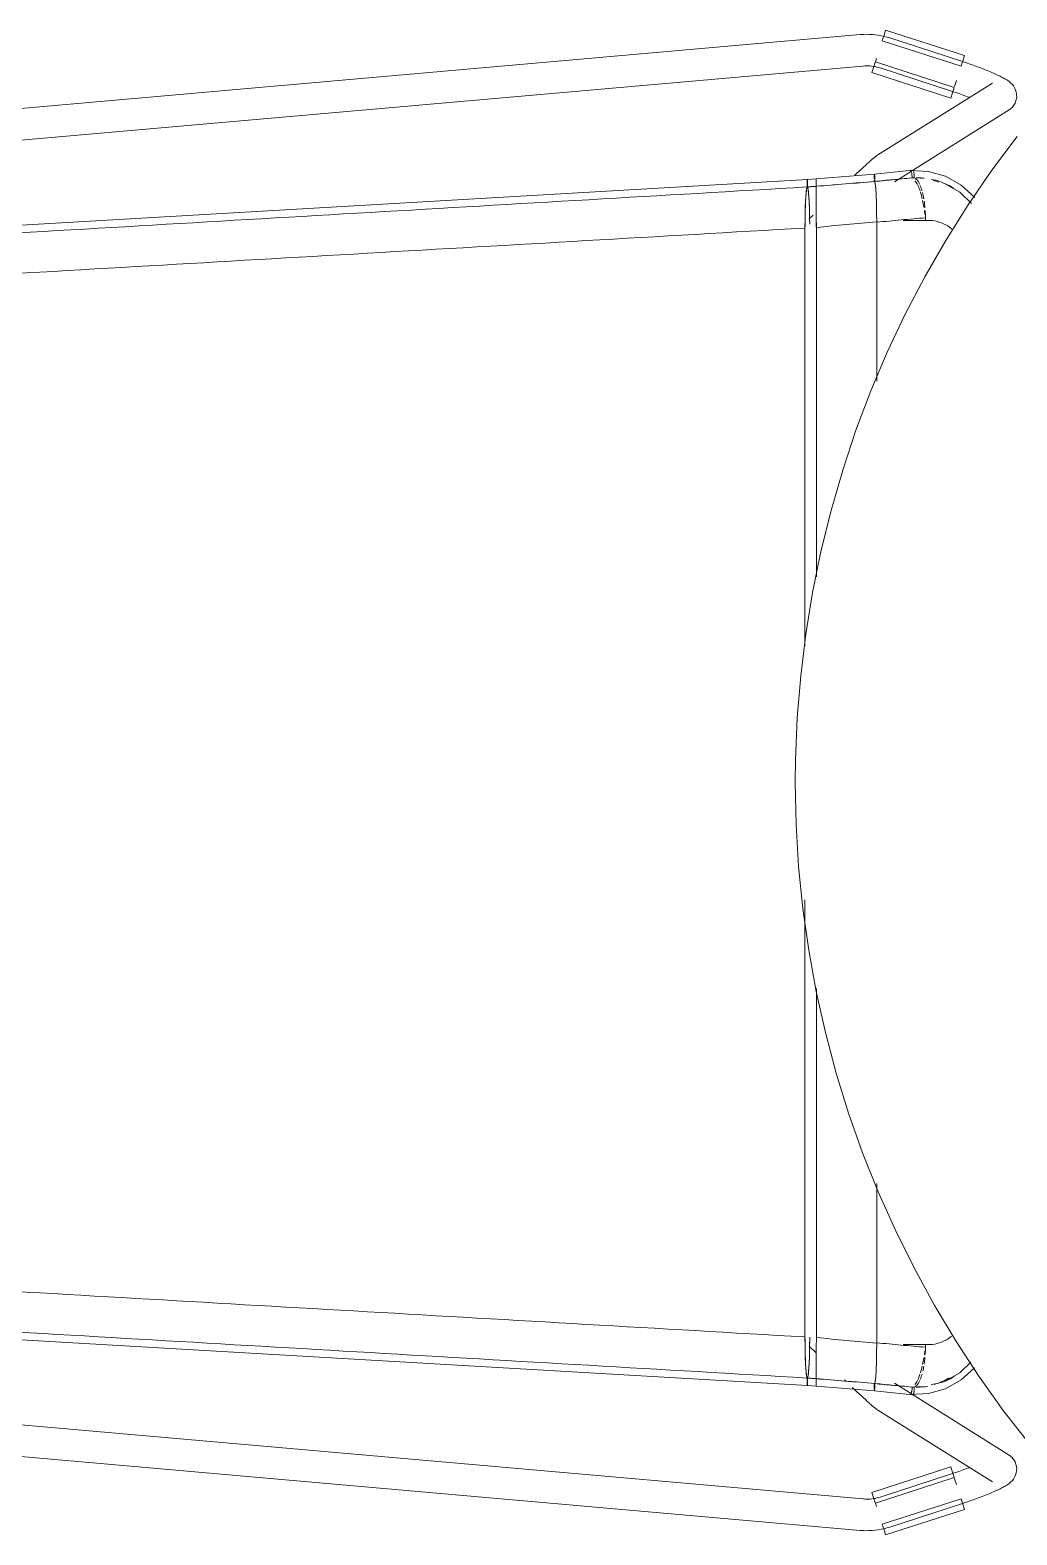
# Model space of a CAD drawing. Header units: millimetres. Extents: x 155927 to 295199, y -4084 to 97293.
# Drawn here: x 216230 to 216606, y 12020 to 12592 of the extents above; entities that cross this region are included whole.
import ezdxf

# ---------------------------------------------------------------- set-up
doc = ezdxf.new("R2010")
doc.units = ezdxf.units.MM
doc.header["$MEASUREMENT"] = 0
doc.layers.add('I-FURN', color=8, linetype='CONTINUOUS', lineweight=9)

msp = doc.modelspace()

# ---------------------------------------------------------------- linework, layer by layer
at = {"layer": 'I-FURN'}
for p, q in [((216546.08, 12590.59), (216102.76, 12551.64)), ((216546.13, 12590.6), (216546.08, 12590.59)), ((216547.27, 12590.67), (216546.13, 12590.6)), ((216548.41, 12590.7), (216547.27, 12590.67)), ((216549.55, 12590.69), (216548.41, 12590.7)), ((216550.69, 12590.62), (216549.55, 12590.69)), ((216551.83, 12590.52), (216550.69, 12590.62)), ((216552.96, 12590.36), (216551.83, 12590.52)), ((216554.08, 12590.17), (216552.96, 12590.36)), ((216555.2, 12589.92), (216554.08, 12590.17)), ((216554.49, 12588.38), (216555.13, 12590.35)), ((216555.13, 12590.35), (216555.76, 12592.31)), ((216556.31, 12589.64), (216555.2, 12589.92)), ((216555.76, 12592.31), (216585.77, 12582.62)), ((216554.45, 12588.26), (216584.46, 12578.57)), ((216557.4, 12589.31), (216556.31, 12589.64)), ((216584.21, 12580.59), (216557.4, 12589.31)), ((216122.63, 12541.34), (216547.13, 12578.64)), ((216547.13, 12578.64), (216547.79, 12578.68)), ((216547.79, 12578.68), (216548.45, 12578.7)), ((216548.45, 12578.7), (216549.11, 12578.69)), ((216549.11, 12578.69), (216549.77, 12578.66)), ((216549.77, 12578.66), (216550.43, 12578.6)), ((216550.43, 12578.6), (216551.09, 12578.51)), ((216551.09, 12578.51), (216551.74, 12578.4)), ((216551.17, 12578.1), (216551.81, 12580.07)), ((216581.86, 12570.5), (216551.85, 12580.19)), ((216551.88, 12580.29), (216552.26, 12581.45)), ((216584.67, 12580.44), (216584.21, 12580.59)), ((216585.14, 12580.66), (216584.5, 12578.69)), ((216585.41, 12580.2), (216584.67, 12580.44)), ((216585.77, 12582.62), (216585.14, 12580.66)), ((216586.14, 12579.95), (216585.41, 12580.2)), ((216586.88, 12579.7), (216586.14, 12579.95)), ((216587.6, 12579.45), (216586.88, 12579.7)), ((216588.33, 12579.2), (216587.6, 12579.45)), ((216589.04, 12578.95), (216588.33, 12579.2)), ((216589.75, 12578.69), (216589.04, 12578.95)), ((216590.45, 12578.44), (216589.75, 12578.69)), ((216591.14, 12578.18), (216590.45, 12578.44)), ((216550.54, 12576.15), (216551.17, 12578.1)), ((216550.54, 12576.15), (216580.55, 12566.46)), ((216551.74, 12578.4), (216552.39, 12578.26)), ((216552.39, 12578.26), (216553.03, 12578.09)), ((216553.03, 12578.09), (216553.66, 12577.9)), ((216553.66, 12577.9), (216553.69, 12577.89)), ((216553.69, 12577.89), (216580.5, 12569.18)), ((216581.97, 12570.87), (216582.69, 12573.08)), ((216591.81, 12577.93), (216591.14, 12578.18)), ((216592.48, 12577.68), (216591.81, 12577.93)), ((216593.13, 12577.42), (216592.48, 12577.68)), ((216593.77, 12577.17), (216593.13, 12577.42)), ((216594.4, 12576.92), (216593.77, 12577.17)), ((216595.01, 12576.67), (216594.4, 12576.92)), ((216595.6, 12576.42), (216595.01, 12576.67)), ((216596.18, 12576.18), (216595.6, 12576.42)), ((216596.75, 12575.94), (216596.18, 12576.18)), ((216597.29, 12575.7), (216596.75, 12575.94)), ((216597.82, 12575.46), (216597.29, 12575.7)), ((216598.33, 12575.22), (216597.82, 12575.46)), ((216598.82, 12574.99), (216598.33, 12575.22)), ((216599.29, 12574.76), (216598.82, 12574.99)), ((216599.75, 12574.53), (216599.29, 12574.76)), ((216600.19, 12574.3), (216599.75, 12574.53)), ((216600.61, 12574.07), (216600.19, 12574.3)), ((216601.02, 12573.84), (216600.61, 12574.07)), ((216601.42, 12573.61), (216601.02, 12573.84)), ((216601.82, 12573.36), (216601.42, 12573.61)), ((216602.2, 12573.11), (216601.82, 12573.36)), ((216602.59, 12572.83), (216602.2, 12573.11)), ((216603, 12572.52), (216602.59, 12572.83)), ((216596.36, 12572.1), (216552.78, 12544.8)), ((216580.83, 12569.07), (216580.5, 12569.18)), ((216581.18, 12568.41), (216580.55, 12566.46)), ((216581.52, 12568.85), (216580.83, 12569.07)), ((216581.82, 12570.39), (216581.18, 12568.41)), ((216582.21, 12568.62), (216581.52, 12568.85)), ((216582.9, 12568.38), (216582.21, 12568.62)), ((216583.58, 12568.15), (216582.9, 12568.38)), ((216584.25, 12567.91), (216583.58, 12568.15)), ((216584.92, 12567.68), (216584.25, 12567.91)), ((216585.57, 12567.44), (216584.92, 12567.68)), ((216586.22, 12567.21), (216585.57, 12567.44)), ((216586.86, 12566.97), (216586.22, 12567.21)), ((216603.42, 12572.15), (216603, 12572.52)), ((216603.89, 12571.68), (216603.42, 12572.15)), ((216604.41, 12571.06), (216603.89, 12571.68)), ((216604.97, 12570.14), (216604.41, 12571.06)), ((216605.49, 12568.76), (216604.97, 12570.14)), ((216605.67, 12566.79), (216605.49, 12568.76)), ((216565.97, 12538.9), (216602.73, 12561.93)), ((216587.48, 12566.74), (216586.86, 12566.97)), ((216603.86, 12562.83), (216602.73, 12561.93)), ((216603.86, 12562.83), (216605.08, 12564.56)), ((216605.08, 12564.56), (216605.67, 12566.79)), ((216605.76, 12551.79), (216596.18, 12538.97)), ((216551.97, 12544.23), (216551.75, 12544.05)), ((216552.2, 12544.4), (216551.97, 12544.23)), ((216552.45, 12544.58), (216552.2, 12544.4)), ((216552.78, 12544.8), (216552.45, 12544.58)), ((216545.39, 12538.37), (216544.93, 12537.95)), ((216545.83, 12538.79), (216545.39, 12538.37)), ((216546.27, 12539.19), (216545.83, 12538.79)), ((216546.69, 12539.58), (216546.27, 12539.19)), ((216547.11, 12539.96), (216546.69, 12539.58)), ((216547.51, 12540.33), (216547.11, 12539.96)), ((216547.9, 12540.69), (216547.51, 12540.33)), ((216548.28, 12541.03), (216547.9, 12540.69)), ((216548.64, 12541.36), (216548.28, 12541.03)), ((216548.99, 12541.68), (216548.64, 12541.36)), ((216549.33, 12541.98), (216548.99, 12541.68)), ((216549.65, 12542.26), (216549.33, 12541.98)), ((216549.96, 12542.54), (216549.65, 12542.26)), ((216550.25, 12542.79), (216549.96, 12542.54)), ((216550.53, 12543.04), (216550.25, 12542.79)), ((216550.8, 12543.27), (216550.53, 12543.04)), ((216551.05, 12543.48), (216550.8, 12543.27)), ((216551.29, 12543.68), (216551.05, 12543.48)), ((216551.52, 12543.87), (216551.29, 12543.68)), ((216566, 12538.97), (216551.51, 12537.55)), ((216551.75, 12544.05), (216551.52, 12543.87)), ((216559.15, 12534.63), (216565.6, 12538.67)), ((216565.11, 12538.85), (216572.02, 12538.56)), ((216572.02, 12538.56), (216578.54, 12536.69)), ((216596.18, 12538.97), (216587.13, 12525.78)), ((216525.95, 12535.45), (216194.04, 12516.16)), ((216525.85, 12534.07), (216525.84, 12533.58)), ((216525.84, 12533.58), (216525.84, 12533.08)), ((216525.84, 12533.08), (216525.85, 12532.61)), ((216525.86, 12534.52), (216525.85, 12534.07)), ((216525.88, 12534.9), (216525.86, 12534.52)), ((216525.9, 12535.19), (216525.88, 12534.9)), ((216525.93, 12535.38), (216525.9, 12535.19)), ((216525.95, 12535.45), (216525.93, 12535.38)), ((216525.95, 12535.45), (216529.31, 12535.72)), ((216525.98, 12535.38), (216525.95, 12535.45)), ((216526.01, 12535.19), (216525.98, 12535.38)), ((216526.03, 12534.89), (216526.01, 12535.19)), ((216526.05, 12534.51), (216526.03, 12534.89)), ((216526.06, 12534.06), (216526.05, 12534.51)), ((216526.05, 12532.6), (216526.06, 12533.07)), ((216526.06, 12533.57), (216526.06, 12534.06)), ((216526.06, 12533.07), (216526.06, 12533.57)), ((216529.3, 12534.78), (216529.31, 12535.17)), ((216529.31, 12535.17), (216529.3, 12534.79)), ((216529.3, 12534.79), (216529.3, 12534.34)), ((216529.3, 12534.33), (216529.3, 12534.78)), ((216529.3, 12534.34), (216529.3, 12533.84)), ((216529.3, 12533.84), (216529.3, 12534.33)), ((216529.3, 12533.34), (216529.3, 12533.84)), ((216529.3, 12533.84), (216529.3, 12533.35)), ((216529.3, 12533.35), (216529.3, 12532.88)), ((216529.3, 12532.88), (216529.3, 12533.34)), ((216551.51, 12537.55), (216529.31, 12535.72)), ((216529.31, 12535.65), (216529.31, 12535.72)), ((216529.31, 12535.72), (216529.31, 12535.65)), ((216529.31, 12535.66), (216529.31, 12535.72)), ((216529.31, 12535.72), (216529.31, 12535.65)), ((216529.32, 12535.18), (216529.32, 12535.47)), ((216529.32, 12535.46), (216529.32, 12535.17)), ((216529.32, 12534.79), (216529.32, 12535.18)), ((216529.32, 12535.17), (216529.32, 12534.79)), ((216529.32, 12534.79), (216529.32, 12534.34)), ((216529.32, 12534.34), (216529.32, 12534.79)), ((216529.32, 12534.34), (216529.32, 12533.85)), ((216529.32, 12533.85), (216529.32, 12534.34)), ((216529.32, 12533.85), (216529.32, 12533.35)), ((216529.32, 12533.35), (216529.32, 12533.85)), ((216529.32, 12533.35), (216529.32, 12532.88)), ((216529.32, 12532.88), (216529.32, 12533.35)), ((216529.32, 12532.88), (216529.33, 12531.99)), ((216529.33, 12532), (216529.32, 12532.88)), ((216544.47, 12537.52), (216544, 12537.08)), ((216544.93, 12537.95), (216544.47, 12537.52)), ((216551.42, 12536.62), (216551.41, 12536.17)), ((216551.41, 12536.17), (216551.42, 12536.62)), ((216551.41, 12536.17), (216551.41, 12535.68)), ((216551.41, 12535.68), (216551.41, 12536.17)), ((216551.41, 12535.18), (216551.42, 12534.71)), ((216551.42, 12534.71), (216551.41, 12535.18)), ((216551.44, 12537.01), (216551.42, 12536.62)), ((216551.42, 12536.62), (216551.44, 12537)), ((216551.46, 12537.3), (216551.44, 12537.01)), ((216551.44, 12537), (216551.46, 12537.29)), ((216551.49, 12537.49), (216551.46, 12537.3)), ((216551.46, 12537.29), (216551.49, 12537.48)), ((216551.51, 12537.55), (216551.49, 12537.49)), ((216551.49, 12537.48), (216551.51, 12537.55)), ((216551.51, 12537.55), (216551.54, 12537.48)), ((216551.54, 12537.48), (216551.51, 12537.55)), ((216551.56, 12537.29), (216551.54, 12537.48)), ((216551.58, 12537), (216551.56, 12537.29)), ((216551.56, 12537.29), (216551.58, 12536.99)), ((216551.6, 12536.61), (216551.58, 12537)), ((216551.58, 12536.99), (216551.6, 12536.61)), ((216551.61, 12536.16), (216551.6, 12536.61)), ((216551.6, 12536.61), (216551.61, 12536.15)), ((216551.6, 12534.7), (216551.61, 12535.17)), ((216551.61, 12535.17), (216551.6, 12534.7)), ((216551.6, 12534.7), (216551.8, 12533.81)), ((216551.8, 12533.81), (216551.6, 12534.7)), ((216551.62, 12535.67), (216551.61, 12536.16)), ((216551.61, 12536.15), (216551.62, 12535.66)), ((216551.61, 12535.17), (216551.62, 12535.67)), ((216551.62, 12535.66), (216551.61, 12535.17)), ((216551.8, 12533.81), (216551.98, 12532.09)), ((216551.98, 12532.07), (216551.8, 12533.81)), ((216578.14, 12533.98), (216583.97, 12530.62)), ((216578.54, 12536.69), (216584.55, 12533.3)), ((216584.55, 12533.3), (216589.7, 12528.56)), ((216525.29, 12527.47), (216525.16, 12524.34)), ((216525.45, 12529.97), (216525.29, 12527.47)), ((216525.64, 12531.72), (216525.45, 12529.97)), ((216525.85, 12532.61), (216525.64, 12531.72)), ((216526.26, 12531.7), (216526.05, 12532.6)), ((216526.45, 12529.95), (216526.26, 12531.7)), ((216526.62, 12527.46), (216526.45, 12529.95)), ((216526.74, 12524.34), (216526.62, 12527.46)), ((216529.26, 12527.73), (216529.28, 12530.23)), ((216529.28, 12530.23), (216529.26, 12527.73)), ((216529.26, 12524.6), (216529.26, 12527.73)), ((216529.26, 12527.73), (216529.26, 12524.61)), ((216529.28, 12530.23), (216529.29, 12531.98)), ((216529.29, 12531.98), (216529.28, 12530.23)), ((216529.35, 12530.25), (216529.33, 12532)), ((216529.33, 12531.99), (216529.35, 12530.25)), ((216529.36, 12527.75), (216529.35, 12530.25)), ((216529.35, 12530.24), (216529.36, 12527.75)), ((216529.37, 12524.61), (216529.36, 12527.75)), ((216529.36, 12527.74), (216529.37, 12524.61)), ((216551.98, 12532.07), (216552.13, 12529.64)), ((216552.13, 12529.59), (216551.98, 12532.07)), ((216552.13, 12529.6), (216552.24, 12526.56)), ((216552.24, 12526.49), (216552.13, 12529.59)), ((216583.97, 12530.62), (216588.48, 12526.31)), ((216525.16, 12524.34), (216525.09, 12520.78)), ((216528.23, 12521.95), (216526.7, 12520.48)), ((216526.82, 12520.79), (216526.74, 12524.34)), ((216529.37, 12524.61), (216529.37, 12521.05)), ((216529.37, 12521.05), (216529.37, 12524.61)), ((216552.24, 12526.5), (216552.31, 12523.06)), ((216552.32, 12523.06), (216552.24, 12526.49)), ((216552.34, 12519.2), (216552.32, 12522.96)), ((216552.32, 12522.96), (216552.34, 12519.32)), ((216587.13, 12525.78), (216578.61, 12512.24)), ((216525.09, 12520.78), (216525.06, 12516.99)), ((216525.06, 12516.99), (216525.06, 12357.89)), ((216525.06, 12357.89), (216525.06, 12516.99)), ((216526.84, 12518.53), (216526.82, 12520.79)), ((216529.25, 12517.27), (216529.25, 12521.05)), ((216529.25, 12521.05), (216529.25, 12517.27)), ((216529.38, 12517.26), (216529.37, 12521.05)), ((216529.37, 12521.04), (216529.38, 12517.26)), ((216529.38, 12517.26), (216529.38, 12384.26)), ((216529.38, 12384.26), (216529.38, 12517.26)), ((216552.34, 12458.71), (216552.34, 12519.2)), ((216552.34, 12519.2), (216552.34, 12458.71)), ((216572.14, 12519.91), (216562.38, 12519.91)), ((216570.89, 12520.9), (216570.89, 12519.85)), ((216578.61, 12512.24), (216570.64, 12498.37)), ((216570.64, 12498.37), (216563.23, 12484.19)), ((216563.23, 12484.19), (216556.39, 12469.73)), ((216556.39, 12469.73), (216550.13, 12455)), ((216550.13, 12455), (216544.47, 12440.04)), ((216544.47, 12440.04), (216539.42, 12424.86)), ((216539.42, 12424.86), (216534.97, 12409.49)), ((216534.97, 12409.49), (216531.14, 12393.95)), ((216531.14, 12393.95), (216527.94, 12378.28)), ((216527.94, 12378.28), (216525.37, 12362.49)), ((216525.37, 12362.49), (216523.43, 12346.61)), ((216523.43, 12346.61), (216522.12, 12330.66)), ((216522.12, 12330.66), (216521.46, 12314.68)), ((216521.46, 12314.68), (216521.36, 12306.04)), ((216521.36, 12306.04), (216521.68, 12290.05)), ((216521.68, 12290.05), (216522.64, 12274.08)), ((216522.64, 12274.08), (216524.24, 12258.16)), ((216524.24, 12258.16), (216526.47, 12242.31)), ((216525.06, 12261.36), (216525.06, 12095.09)), ((216525.06, 12095.09), (216525.06, 12261.36)), ((216526.47, 12242.31), (216529.34, 12226.57)), ((216529.34, 12226.57), (216532.83, 12210.96)), ((216529.38, 12227.65), (216529.38, 12094.83)), ((216529.38, 12094.83), (216529.38, 12227.65)), ((216532.83, 12210.96), (216536.94, 12195.5)), ((216536.94, 12195.5), (216541.67, 12180.21)), ((216541.67, 12180.21), (216547, 12165.13)), ((216547, 12165.13), (216552.94, 12150.27)), ((216552.34, 12092.88), (216552.34, 12153.44)), ((216552.34, 12153.44), (216552.34, 12092.88)), ((216552.94, 12150.27), (216559.46, 12135.67)), ((216559.46, 12135.67), (216566.56, 12121.33)), ((216566.56, 12121.33), (216574.24, 12107.29)), ((216574.24, 12107.29), (216582.46, 12093.57)), ((216525.95, 12076.64), (216194.04, 12095.92)), ((216525.06, 12095.09), (216525.09, 12091.31)), ((216526.82, 12091.3), (216526.85, 12094.98)), ((216529.38, 12094.83), (216529.37, 12091.04)), ((216529.37, 12091.04), (216529.38, 12094.83)), ((216552.32, 12089.12), (216552.34, 12092.88)), ((216552.34, 12092.76), (216552.32, 12089.12)), ((216562.38, 12092.18), (216572.14, 12092.18)), ((216570.89, 12092.23), (216570.89, 12091.18)), ((216582.46, 12093.57), (216591.23, 12080.18)), ((216525.09, 12091.31), (216525.16, 12087.74)), ((216525.16, 12087.74), (216525.29, 12084.61)), ((216526.62, 12084.63), (216526.74, 12087.75)), ((216526.7, 12091.6), (216529.37, 12089.03)), ((216526.74, 12087.75), (216526.82, 12091.3)), ((216529.26, 12087.48), (216529.25, 12091.04)), ((216529.25, 12091.03), (216529.26, 12087.48)), ((216529.37, 12087.47), (216529.36, 12084.34)), ((216529.36, 12084.34), (216529.37, 12087.47)), ((216529.37, 12091.04), (216529.37, 12087.47)), ((216529.37, 12087.47), (216529.37, 12091.04)), ((216552.31, 12089.03), (216552.24, 12085.59)), ((216552.24, 12085.59), (216552.32, 12089.02)), ((216525.29, 12084.61), (216525.45, 12082.11)), ((216525.45, 12082.11), (216525.64, 12080.36)), ((216525.64, 12080.36), (216525.85, 12079.47)), ((216526.05, 12079.48), (216526.26, 12080.38)), ((216526.26, 12080.38), (216526.45, 12082.13)), ((216526.45, 12082.13), (216526.62, 12084.63)), ((216529.28, 12081.86), (216529.26, 12084.36)), ((216529.26, 12084.35), (216529.28, 12081.85)), ((216529.29, 12080.11), (216529.28, 12081.86)), ((216529.28, 12081.85), (216529.29, 12080.1)), ((216529.35, 12081.83), (216529.33, 12080.09)), ((216529.33, 12080.09), (216529.35, 12081.83)), ((216529.36, 12084.34), (216529.35, 12081.84)), ((216529.35, 12081.83), (216529.36, 12084.34)), ((216551.98, 12080.01), (216552.13, 12082.49)), ((216552.13, 12082.45), (216551.98, 12080.01)), ((216552.13, 12082.49), (216552.24, 12085.59)), ((216552.24, 12085.52), (216552.13, 12082.49)), ((216578.14, 12078.1), (216583.97, 12081.47)), ((216583.97, 12081.47), (216588.19, 12085.49)), ((216584.55, 12078.78), (216589.55, 12083.39)), ((216525.85, 12079.47), (216525.84, 12079)), ((216525.84, 12079), (216525.84, 12078.5)), ((216525.84, 12078.5), (216525.85, 12078.01)), ((216525.85, 12078.01), (216525.86, 12077.56)), ((216525.86, 12077.56), (216525.88, 12077.18)), ((216525.88, 12077.18), (216525.9, 12076.89)), ((216525.9, 12076.89), (216525.93, 12076.7)), ((216525.93, 12076.7), (216525.95, 12076.64)), ((216525.95, 12076.64), (216525.98, 12076.7)), ((216525.95, 12076.63), (216529.31, 12076.37)), ((216525.98, 12076.7), (216526.01, 12076.89)), ((216526.01, 12076.89), (216526.03, 12077.19)), ((216526.03, 12077.19), (216526.05, 12077.57)), ((216526.06, 12079.01), (216526.05, 12079.48)), ((216526.05, 12077.57), (216526.06, 12078.02)), ((216526.06, 12078.51), (216526.06, 12079.01)), ((216526.06, 12078.02), (216526.06, 12078.51)), ((216529.3, 12078.74), (216529.3, 12079.21)), ((216529.3, 12079.21), (216529.3, 12078.74)), ((216529.3, 12078.24), (216529.3, 12078.74)), ((216529.3, 12078.74), (216529.3, 12078.24)), ((216529.3, 12077.75), (216529.3, 12078.24)), ((216529.3, 12078.24), (216529.3, 12077.75)), ((216529.3, 12077.3), (216529.3, 12077.75)), ((216529.3, 12077.75), (216529.3, 12077.3)), ((216529.31, 12076.92), (216529.3, 12077.3)), ((216529.3, 12077.3), (216529.31, 12076.91)), ((216529.31, 12076.62), (216529.31, 12076.92)), ((216529.31, 12076.91), (216529.31, 12076.62)), ((216529.32, 12076.62), (216529.31, 12076.43)), ((216529.31, 12076.43), (216529.31, 12076.62)), ((216529.31, 12076.62), (216529.31, 12076.43)), ((216529.31, 12076.43), (216529.32, 12076.61)), ((216529.31, 12076.43), (216529.31, 12076.37)), ((216529.31, 12076.37), (216529.31, 12076.43)), ((216529.31, 12076.43), (216529.31, 12076.36)), ((216529.31, 12076.36), (216529.31, 12076.43)), ((216551.51, 12074.54), (216529.31, 12076.36)), ((216529.33, 12080.09), (216529.32, 12079.2)), ((216529.32, 12079.2), (216529.33, 12080.09)), ((216529.32, 12079.2), (216529.32, 12078.73)), ((216529.32, 12078.73), (216529.32, 12079.2)), ((216529.32, 12078.73), (216529.32, 12078.23)), ((216529.32, 12078.23), (216529.32, 12078.73)), ((216529.32, 12078.23), (216529.32, 12077.74)), ((216529.32, 12077.74), (216529.32, 12078.23)), ((216529.32, 12077.74), (216529.32, 12077.29)), ((216529.32, 12077.29), (216529.32, 12077.74)), ((216529.32, 12077.29), (216529.32, 12076.91)), ((216529.32, 12076.91), (216529.32, 12077.29)), ((216529.32, 12076.91), (216529.32, 12076.62)), ((216529.32, 12076.61), (216529.32, 12076.91)), ((216540.56, 12078.27), (216540.05, 12078.75)), ((216543.52, 12075.45), (216543.04, 12075.91)), ((216544, 12075), (216543.52, 12075.45)), ((216544.47, 12074.56), (216544, 12075)), ((216551.42, 12077.37), (216551.41, 12076.9)), ((216551.41, 12076.9), (216551.42, 12077.37)), ((216551.41, 12076.9), (216551.41, 12076.4)), ((216551.41, 12076.4), (216551.41, 12076.9)), ((216551.41, 12076.4), (216551.41, 12075.91)), ((216551.41, 12075.91), (216551.41, 12076.4)), ((216551.41, 12075.91), (216551.42, 12075.46)), ((216551.42, 12075.46), (216551.41, 12075.91)), ((216551.44, 12075.08), (216551.46, 12074.78)), ((216551.46, 12074.79), (216551.44, 12075.08)), ((216551.49, 12074.6), (216551.46, 12074.79)), ((216551.46, 12074.78), (216551.49, 12074.6)), ((216551.54, 12074.6), (216551.56, 12074.79)), ((216551.56, 12074.79), (216551.58, 12075.09)), ((216551.58, 12075.09), (216551.56, 12074.8)), ((216551.6, 12075.48), (216551.58, 12075.09)), ((216551.58, 12075.09), (216551.6, 12075.47)), ((216551.8, 12078.27), (216551.6, 12077.39)), ((216551.6, 12077.38), (216551.8, 12078.27)), ((216551.6, 12077.39), (216551.61, 12076.92)), ((216551.61, 12076.91), (216551.6, 12077.38)), ((216551.61, 12075.93), (216551.6, 12075.48)), ((216551.6, 12075.47), (216551.61, 12075.92)), ((216551.61, 12076.92), (216551.62, 12076.42)), ((216551.62, 12076.42), (216551.61, 12076.91)), ((216551.61, 12075.92), (216551.62, 12076.42)), ((216551.62, 12076.42), (216551.61, 12075.93)), ((216551.8, 12078.27), (216551.98, 12080.01)), ((216551.98, 12079.99), (216551.8, 12078.27)), ((216565.6, 12073.41), (216559.15, 12077.45)), ((216572.02, 12073.52), (216578.54, 12075.39)), ((216578.54, 12075.39), (216584.55, 12078.78)), ((216591.23, 12080.18), (216600.52, 12067.16)), ((216547.13, 12033.45), (216122.78, 12070.73)), ((216544.93, 12074.13), (216544.47, 12074.56)), ((216545.39, 12073.71), (216544.93, 12074.13)), ((216545.83, 12073.29), (216545.39, 12073.71)), ((216546.27, 12072.89), (216545.83, 12073.29)), ((216546.69, 12072.5), (216546.27, 12072.89)), ((216547.11, 12072.12), (216546.69, 12072.5)), ((216547.51, 12071.75), (216547.11, 12072.12)), ((216547.9, 12071.4), (216547.51, 12071.75)), ((216548.28, 12071.05), (216547.9, 12071.4)), ((216548.64, 12070.72), (216548.28, 12071.05)), ((216548.99, 12070.41), (216548.64, 12070.72)), ((216549.33, 12070.11), (216548.99, 12070.41)), ((216549.65, 12069.82), (216549.33, 12070.11)), ((216549.96, 12069.55), (216549.65, 12069.82)), ((216550.25, 12069.29), (216549.96, 12069.55)), ((216550.53, 12069.05), (216550.25, 12069.29)), ((216550.8, 12068.82), (216550.53, 12069.05)), ((216551.49, 12074.6), (216551.51, 12074.53)), ((216551.51, 12074.54), (216551.49, 12074.6)), ((216551.54, 12074.61), (216551.51, 12074.54)), ((216551.51, 12074.53), (216551.54, 12074.6)), ((216566, 12073.11), (216551.51, 12074.53)), ((216565.11, 12073.23), (216572.02, 12073.52)), ((216602.73, 12050.15), (216565.97, 12073.18)), ((216551.05, 12068.6), (216550.8, 12068.82)), ((216551.29, 12068.4), (216551.05, 12068.6)), ((216551.52, 12068.21), (216551.29, 12068.4)), ((216551.75, 12068.03), (216551.52, 12068.21)), ((216551.97, 12067.86), (216551.75, 12068.03)), ((216552.2, 12067.68), (216551.97, 12067.86)), ((216552.45, 12067.5), (216552.2, 12067.68)), ((216552.78, 12067.28), (216552.45, 12067.5)), ((216552.78, 12067.28), (216596.36, 12039.98)), ((216600.52, 12067.16), (216610.33, 12054.52)), ((216102.76, 12060.44), (216546.08, 12021.49)), ((216603.86, 12049.25), (216602.73, 12050.15)), ((216603.86, 12049.25), (216605.08, 12047.52)), ((216605.08, 12047.52), (216605.67, 12045.3)), ((216580.55, 12045.62), (216550.54, 12035.93)), ((216551.85, 12031.89), (216581.86, 12041.58)), ((216580.5, 12042.9), (216553.69, 12034.19)), ((216580.83, 12043.01), (216580.5, 12042.9)), ((216580.55, 12045.62), (216581.18, 12043.67)), ((216581.52, 12043.24), (216580.83, 12043.01)), ((216581.18, 12043.67), (216581.82, 12041.7)), ((216582.21, 12043.47), (216581.52, 12043.24)), ((216582.69, 12039), (216581.89, 12041.48)), ((216582.9, 12043.7), (216582.21, 12043.47)), ((216583.58, 12043.93), (216582.9, 12043.7)), ((216584.25, 12044.17), (216583.58, 12043.93)), ((216584.92, 12044.4), (216584.25, 12044.17)), ((216585.57, 12044.64), (216584.92, 12044.4)), ((216586.22, 12044.87), (216585.57, 12044.64)), ((216586.86, 12045.11), (216586.22, 12044.87)), ((216587.48, 12045.34), (216586.86, 12045.11)), ((216603.89, 12040.4), (216603.42, 12039.93)), ((216604.41, 12041.03), (216603.89, 12040.4)), ((216604.97, 12041.94), (216604.41, 12041.03)), ((216605.49, 12043.32), (216604.97, 12041.94)), ((216605.67, 12045.3), (216605.49, 12043.32)), ((216551.17, 12033.98), (216550.54, 12035.93)), ((216593.13, 12034.66), (216592.48, 12034.41)), ((216593.77, 12034.91), (216593.13, 12034.66)), ((216594.4, 12035.16), (216593.77, 12034.91)), ((216595.01, 12035.41), (216594.4, 12035.16)), ((216595.6, 12035.66), (216595.01, 12035.41)), ((216596.18, 12035.9), (216595.6, 12035.66)), ((216596.75, 12036.15), (216596.18, 12035.9)), ((216597.29, 12036.39), (216596.75, 12036.15)), ((216597.82, 12036.62), (216597.29, 12036.39)), ((216598.33, 12036.86), (216597.82, 12036.62)), ((216598.82, 12037.09), (216598.33, 12036.86)), ((216599.29, 12037.32), (216598.82, 12037.09)), ((216599.75, 12037.55), (216599.29, 12037.32)), ((216600.19, 12037.78), (216599.75, 12037.55)), ((216600.61, 12038.01), (216600.19, 12037.78)), ((216601.02, 12038.24), (216600.61, 12038.01)), ((216601.42, 12038.48), (216601.02, 12038.24)), ((216601.82, 12038.72), (216601.42, 12038.48)), ((216602.2, 12038.98), (216601.82, 12038.72)), ((216602.59, 12039.25), (216602.2, 12038.98)), ((216603, 12039.57), (216602.59, 12039.25)), ((216603.42, 12039.93), (216603, 12039.57)), ((216547.15, 12033.44), (216547.13, 12033.44)), ((216547.81, 12033.4), (216547.15, 12033.44)), ((216548.47, 12033.38), (216547.81, 12033.4)), ((216549.13, 12033.39), (216548.47, 12033.38)), ((216549.8, 12033.43), (216549.13, 12033.39)), ((216550.45, 12033.49), (216549.8, 12033.43)), ((216551.11, 12033.58), (216550.45, 12033.49)), ((216551.76, 12033.69), (216551.11, 12033.58)), ((216551.81, 12032.01), (216551.17, 12033.98)), ((216552.41, 12033.83), (216551.76, 12033.69)), ((216552.26, 12030.63), (216551.88, 12031.79)), ((216553.05, 12034), (216552.41, 12033.83)), ((216553.69, 12034.19), (216553.05, 12034)), ((216584.46, 12033.51), (216554.45, 12023.82)), ((216585.77, 12029.47), (216555.76, 12019.78)), ((216557.39, 12022.78), (216584.21, 12031.49)), ((216584.67, 12031.64), (216584.21, 12031.49)), ((216584.5, 12033.39), (216585.14, 12031.42)), ((216585.41, 12031.88), (216584.67, 12031.64)), ((216585.14, 12031.42), (216585.77, 12029.47)), ((216586.14, 12032.13), (216585.41, 12031.88)), ((216586.88, 12032.38), (216586.14, 12032.13)), ((216587.6, 12032.63), (216586.88, 12032.38)), ((216588.33, 12032.88), (216587.6, 12032.63)), ((216589.04, 12033.13), (216588.33, 12032.88)), ((216589.75, 12033.39), (216589.04, 12033.13)), ((216590.45, 12033.64), (216589.75, 12033.39)), ((216591.14, 12033.9), (216590.45, 12033.64)), ((216591.81, 12034.15), (216591.14, 12033.9)), ((216592.48, 12034.41), (216591.81, 12034.15)), ((216555.13, 12021.73), (216554.49, 12023.7)), ((216546.08, 12021.49), (216547.22, 12021.41)), ((216547.22, 12021.41), (216548.36, 12021.38)), ((216548.36, 12021.38), (216549.5, 12021.4)), ((216549.5, 12021.4), (216550.64, 12021.46)), ((216550.64, 12021.46), (216551.78, 12021.56)), ((216551.78, 12021.56), (216552.91, 12021.71)), ((216552.91, 12021.71), (216554.03, 12021.91)), ((216554.03, 12021.91), (216555.15, 12022.15)), ((216555.76, 12019.78), (216555.13, 12021.73)), ((216555.15, 12022.15), (216556.26, 12022.43)), ((216556.26, 12022.43), (216557.35, 12022.76)), ((216557.35, 12022.76), (216557.39, 12022.78))]:
    msp.add_line(p, q, dxfattribs=at)
for points, knots in [([(216565.83, 12536.03), (216565.84, 12536.26), (216565.83, 12536.74), (216565.74, 12537.49), (216565.59, 12538.16), (216565.42, 12538.59), (216565.3, 12538.75), (216565.26, 12538.79)], [-1, -1, -1, -1, -0.90625, -0.8125, -0.71875, -0.625, -0.5625, -0.5625, -0.5625, -0.5625]), ([(216566.15, 12538.92), (216566.18, 12538.91), (216566.22, 12538.86), (216566.3, 12538.75), (216566.4, 12538.56), (216566.5, 12538.24), (216566.57, 12537.85), (216566.61, 12537.49), (216566.63, 12537.11), (216566.62, 12536.67), (216566.59, 12536.31), (216566.56, 12536.14)], [0.5555556, 0.5555556, 0.5555556, 0.5555556, 0.5833333, 0.6180556, 0.6527778, 0.7222222, 0.7916667, 0.8263889, 0.8611111, 0.9305556, 1, 1, 1, 1]), ([(216525.85, 12532.61), (216525.85, 12532.84), (216525.84, 12533.33), (216525.84, 12533.96), (216525.85, 12534.42), (216525.87, 12534.84), (216525.9, 12535.29), (216525.93, 12535.45), (216525.95, 12535.45)], [-1, -1, -1, -1, -0.90625, -0.8125, -0.765625, -0.71875, -0.625, -0.501507, -0.501507, -0.501507, -0.501507]), ([(216525.95, 12535.45), (216525.97, 12535.45), (216526, 12535.31), (216526.03, 12534.91), (216526.05, 12534.53), (216526.06, 12534.07), (216526.06, 12533.57), (216526.06, 12533.07), (216526.06, 12532.75), (216526.05, 12532.61)], [-0.5, -0.5, -0.5, -0.5, -0.375, -0.3125, -0.25, -0.1875, -0.125, -0.0625, 0, 0, 0, 0]), ([(216573.24, 12535.53), (216575.32, 12535.09), (216578.28, 12534.11), (216580.95, 12532.56), (216581.75, 12532.03)], [-0.8210019, -0.8210019, -0.8210019, -0.8210019, -0.6666667, -0.5975811, -0.5975811, -0.5975811, -0.5975811]), ([(216525.06, 12516.99), (216525.06, 12518.27), (216525.08, 12520.82), (216525.16, 12524.42), (216525.28, 12527.59), (216525.5, 12530.95), (216525.71, 12532.33), (216525.85, 12532.61)], [-1, -1, -1, -1, -0.833333, -0.666667, -0.5, -0.333333, 0, 0, 0, 0]), ([(216526.05, 12532.61), (216526.2, 12532.32), (216526.4, 12530.92), (216526.62, 12527.57), (216526.75, 12524.41), (216526.82, 12521.3), (216526.84, 12519.29), (216526.84, 12518.53)], [-1, -1, -1, -1, -0.6666667, -0.5, -0.3333333, -0.1666667, -0.0664381, -0.0664381, -0.0664381, -0.0664381]), ([(216570.89, 12519.85), (216573.28, 12520.07), (216576.88, 12519.44), (216579.88, 12517.51), (216580.79, 12516.74)], [0, 0, 0, 0, 0.3333333, 0.5, 0.5, 0.5, 0.5]), ([(216525.85, 12079.47), (216525.71, 12079.75), (216525.5, 12081.13), (216525.28, 12084.49), (216525.16, 12087.66), (216525.08, 12091.27), (216525.06, 12093.81), (216525.06, 12095.09)], [-1, -1, -1, -1, -0.666667, -0.5, -0.333333, -0.166667, 0, 0, 0, 0]), ([(216526.85, 12094.98), (216526.85, 12092.46), (216526.79, 12088.7), (216526.62, 12084.51), (216526.4, 12081.16), (216526.2, 12079.77), (216526.05, 12079.48)], [-0.996036, -0.996036, -0.996036, -0.996036, -0.6666667, -0.5, -0.3333333, 0, 0, 0, 0]), ([(216580.79, 12095.34), (216579.88, 12094.58), (216576.88, 12092.65), (216573.28, 12092.02), (216570.89, 12092.23)], [0.5, 0.5, 0.5, 0.5, 0.6666667, 1, 1, 1, 1]), ([(216525.95, 12076.63), (216525.93, 12076.63), (216525.91, 12076.77), (216525.88, 12077.16), (216525.86, 12077.55), (216525.85, 12078), (216525.84, 12078.5), (216525.84, 12079), (216525.85, 12079.32), (216525.85, 12079.47)], [-0.498493, -0.498493, -0.498493, -0.498493, -0.375, -0.3125, -0.25, -0.1875, -0.125, -0.0625, 0, 0, 0, 0]), ([(216529.3, 12079.21), (216532.99, 12078.9), (216538.33, 12078.46), (216543.66, 12078.02), (216545.31, 12077.88)], [0, 0, 0, 0, 0.5, 0.7233886, 0.7233886, 0.7233886, 0.7233886]), ([(216566.56, 12075.95), (216566.58, 12075.81), (216566.61, 12075.52), (216566.63, 12075.1), (216566.62, 12074.72), (216566.59, 12074.43), (216566.56, 12074.16), (216566.51, 12073.91), (216566.45, 12073.69), (216566.38, 12073.49), (216566.28, 12073.3), (216566.2, 12073.19), (216566.15, 12073.16)], [0, 0, 0, 0, 0.0555556, 0.1111111, 0.1666667, 0.1944444, 0.2222222, 0.2777778, 0.3055556, 0.3333333, 0.3888889, 0.4444444, 0.4444444, 0.4444444, 0.4444444]), ([(216582.02, 12080.15), (216581.13, 12079.59), (216578.31, 12077.92), (216575.2, 12077.31), (216573.06, 12077.02)], [0.591443, 0.591443, 0.591443, 0.591443, 0.6666667, 0.8236682, 0.8236682, 0.8236682, 0.8236682]), ([(216574.17, 12077.02), (216575.51, 12077.42), (216577.47, 12078.15), (216579.3, 12079.15), (216579.87, 12079.5)], [0.2297626, 0.2297626, 0.2297626, 0.2297626, 0.3333333, 0.3824546, 0.3824546, 0.3824546, 0.3824546])]:
    msp.add_open_spline(points, degree=3, knots=knots, dxfattribs=at)
for points in [[(216529.32, 12532.88), (216528.74, 12532.84), (216527.59, 12532.75), (216526.43, 12532.66), (216525.85, 12532.61)], [(216529.3, 12532.88), (216528.76, 12532.83), (216527.68, 12532.74), (216526.59, 12532.65), (216526.05, 12532.61)], [(216529.32, 12532.88), (216533.04, 12533.19), (216540.47, 12533.79), (216547.9, 12534.39), (216551.6, 12534.7)], [(216535.63, 12533.4), (216536.04, 12533.43), (216536.45, 12533.47), (216536.86, 12533.5)], [(216540.47, 12533.8), (216544.12, 12534.1), (216547.77, 12534.41), (216551.42, 12534.71)], [(216558.5, 12535.42), (216556.16, 12535.18), (216553.79, 12534.95), (216551.42, 12534.71)], [(216566.56, 12536.14), (216564.12, 12535.9), (216559.17, 12535.42), (216554.13, 12534.94), (216551.6, 12534.7)], [(216566.56, 12536.14), (216566.95, 12535.99), (216567.7, 12535.43), (216568.4, 12534.28), (216568.73, 12533.59)], [(216567.87, 12533.55), (216567.56, 12534.19), (216567.24, 12534.58), (216566.92, 12534.91)], [(216569.34, 12535.99), (216568.69, 12536.05), (216568.04, 12536.06), (216567.39, 12536.05)], [(216568.84, 12531.13), (216568.57, 12531.94), (216568.28, 12532.75), (216567.99, 12533.31)], [(216568.09, 12536.1), (216568.87, 12536.09), (216569.64, 12536.05), (216570.41, 12535.98)], [(216568.93, 12533.14), (216569.18, 12532.55), (216569.41, 12531.89), (216569.61, 12531.16)], [(216575.96, 12534.47), (216575.25, 12534.73), (216574.52, 12534.91), (216573.79, 12535.04)], [(216193.85, 12513.29), (216249.09, 12516.51), (216359.69, 12522.95), (216470.45, 12529.39), (216525.85, 12532.61)], [(216569.68, 12528.09), (216569.47, 12529.01), (216569.23, 12529.95), (216568.99, 12530.8)], [(216569.79, 12530.48), (216569.98, 12529.74), (216570.14, 12528.94), (216570.29, 12528.11)], [(216570.3, 12524.94), (216570.16, 12525.8), (216570, 12526.6), (216569.83, 12527.42)], [(216570.43, 12527.25), (216570.55, 12526.4), (216570.67, 12525.53), (216570.73, 12524.62)], [(216570.66, 12522.31), (216570.6, 12522.79), (216570.54, 12523.26), (216570.48, 12523.72)], [(216570.8, 12523.69), (216570.85, 12522.78), (216570.89, 12521.85), (216570.89, 12520.9)], [(216358.57, 12507.41), (216414.03, 12510.6), (216469.53, 12513.8), (216525.06, 12516.99)], [(216529.38, 12517.26), (216533.21, 12517.6), (216537.04, 12517.94), (216540.87, 12518.29)], [(216540.87, 12518.29), (216544.7, 12518.63), (216548.52, 12518.98), (216552.34, 12519.32)], [(216570.89, 12520.9), (216567.87, 12520.64), (216561.73, 12520.1), (216555.48, 12519.51), (216552.34, 12519.2)], [(216570.89, 12519.85), (216571.4, 12519.9), (216571.91, 12519.92), (216572.42, 12519.91)], [(216580.78, 12516.74), (216580.83, 12516.7), (216580.87, 12516.67), (216580.92, 12516.63)], [(216192.33, 12497.82), (216247.69, 12501.02), (216303.11, 12504.21), (216358.57, 12507.41)], [(216358.57, 12104.68), (216303.11, 12107.87), (216247.69, 12111.07), (216192.33, 12114.26)], [(216525.06, 12095.09), (216469.53, 12098.29), (216414, 12101.48), (216358.57, 12104.68)], [(216193.85, 12098.79), (216249.09, 12095.57), (216359.69, 12089.13), (216470.45, 12082.69), (216525.85, 12079.47)], [(216540.87, 12093.79), (216537.04, 12094.14), (216533.21, 12094.48), (216529.38, 12094.83)], [(216552.34, 12092.76), (216548.52, 12093.11), (216544.7, 12093.45), (216540.87, 12093.79)], [(216570.89, 12091.18), (216567.87, 12091.44), (216561.73, 12091.99), (216555.48, 12092.58), (216552.34, 12092.88)], [(216572.41, 12092.18), (216571.91, 12092.17), (216571.4, 12092.19), (216570.89, 12092.23)], [(216569.83, 12084.66), (216570, 12085.46), (216570.17, 12086.28), (216570.31, 12087.13)], [(216570.73, 12087.47), (216570.65, 12086.57), (216570.55, 12085.68), (216570.43, 12084.83)], [(216570.48, 12088.35), (216570.54, 12088.82), (216570.6, 12089.29), (216570.65, 12089.77)], [(216570.89, 12091.18), (216570.89, 12090.24), (216570.85, 12089.31), (216570.8, 12088.4)], [(216567.99, 12078.78), (216568.28, 12079.41), (216568.56, 12080.16), (216568.82, 12080.98)], [(216569.61, 12080.93), (216569.41, 12080.2), (216569.17, 12079.56), (216568.93, 12078.96)], [(216568.98, 12081.4), (216569.23, 12082.2), (216569.46, 12083.08), (216569.68, 12084)], [(216570.29, 12083.98), (216570.18, 12083.32), (216570.05, 12082.68), (216569.91, 12082.07)], [(216529.32, 12079.2), (216528.74, 12079.25), (216527.59, 12079.34), (216526.43, 12079.43), (216525.85, 12079.47)], [(216526.05, 12079.48), (216526.07, 12078.88), (216526.07, 12077.38), (216525.99, 12076.63), (216525.95, 12076.63)], [(216529.3, 12079.21), (216528.76, 12079.25), (216527.68, 12079.34), (216526.59, 12079.43), (216526.05, 12079.48)], [(216529.32, 12079.2), (216533.04, 12078.9), (216540.47, 12078.29), (216547.9, 12077.69), (216551.6, 12077.39)], [(216566.56, 12075.95), (216564.12, 12076.19), (216559.17, 12076.67), (216554.13, 12077.14), (216551.6, 12077.38)], [(216558.5, 12076.67), (216556.22, 12076.89), (216553.92, 12077.12), (216551.61, 12077.35)], [(216565.26, 12073.3), (216565.3, 12073.34), (216565.39, 12073.46), (216565.53, 12073.76), (216565.64, 12074.14), (216565.74, 12074.6), (216565.8, 12075.09), (216565.84, 12075.59), (216565.83, 12075.9), (216565.83, 12076.05)], [(216568.73, 12078.5), (216568.4, 12077.8), (216567.7, 12076.66), (216566.95, 12076.09), (216566.56, 12075.95)], [(216566.91, 12076.96), (216567.24, 12077.37), (216567.56, 12077.89), (216567.87, 12078.53)], [(216567.39, 12075.99), (216568.29, 12076.01), (216569.19, 12076.06), (216570.08, 12076.17)], [(216571.84, 12076.29), (216570.61, 12076.1), (216569.35, 12076.06), (216568.09, 12076.06)]]:
    msp.add_open_spline(points, degree=3, dxfattribs=at)

doc.saveas('drawing.dxf')
